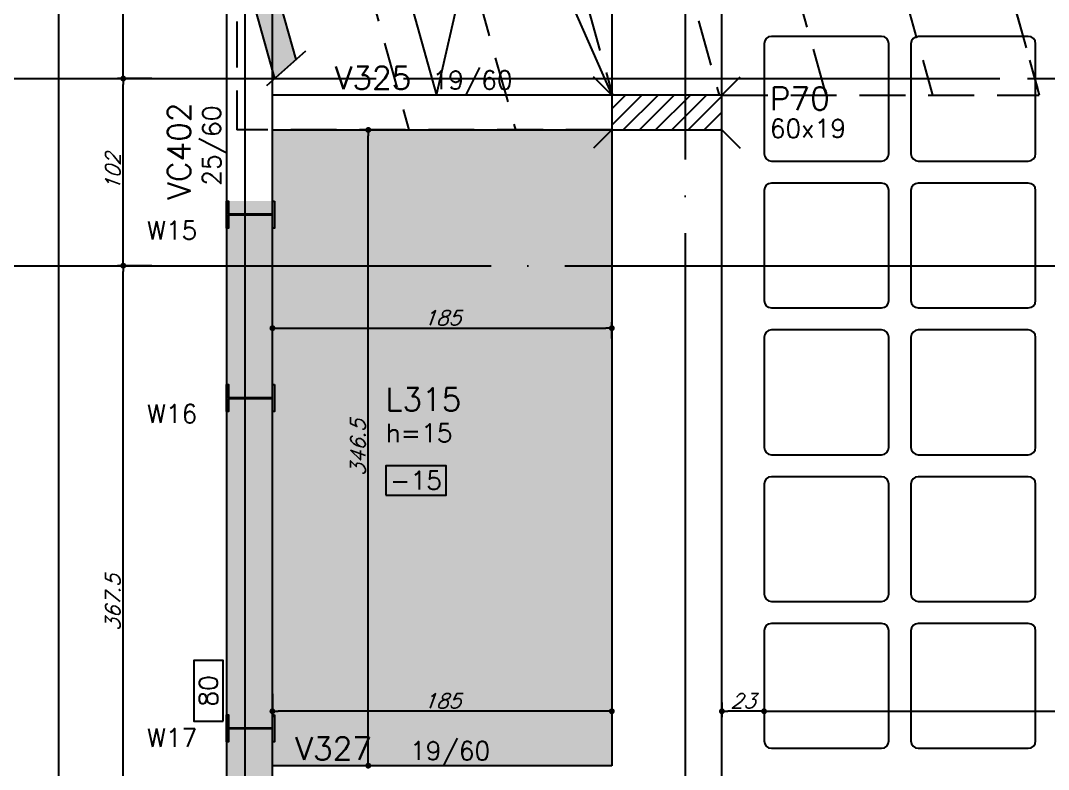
# Model space of a CAD drawing. Header units: millimetres. Extents: x -4107 to 5538, y -2094 to 2406.
# Drawn here: x -3662 to -3102, y -392 to 17 of the extents above; entities that cross this region are included whole.
import ezdxf
from ezdxf.enums import TextEntityAlignment as Align

# ---------------------------------------------------------------- set-up
doc = ezdxf.new("R2010")
doc.units = ezdxf.units.MM
doc.header["$LTSCALE"] = 50
doc.linetypes.add('DASHED', pattern=[0.75, 0.5, -0.25])
doc.linetypes.add('EIXO', pattern=[6.8, 6, -0.4, 0, -0.4])
for name, color, linetype in [('251', 5, 'Continuous'), ('F-AUX-RED', 1, 'Continuous'), ('F-CORTE', 4, 'Continuous'), ('F-COTAS', 106, 'Continuous'), ('F-CUBETA', 1, 'Continuous'), ('F-EIXO', 12, 'EIXO'), ('F-ESCADAS', 2, 'Continuous'), ('F-LAJES', 3, 'Continuous'), ('F-LAJES-DIM', 2, 'Continuous'), ('F-LAJES-NOME', 4, 'Continuous'), ('F-PERFIL - W310x52', 4, 'Continuous'), ('F-PERFIL- W250x38.5', 4, 'Continuous'), ('F-PILARES-DIM', 172, 'Continuous'), ('F-PILARES-HACH', 174, 'Continuous'), ('F-PILARES-N', 170, 'Continuous'), ('F-PILARES-NASCE', 4, 'Continuous'), ('F-PILARES-NOME', 170, 'Continuous'), ('F-SOLIDO', 71, 'Continuous'), ('F-TEXTO', 6, 'Continuous'), ('F-VIGAS', 3, 'Continuous'), ('F-VIGAS-DIM', 2, 'Continuous'), ('F-VIGAS-NOME', 4, 'Continuous'), ('F-VÃO', 1, 'Continuous')]:
    doc.layers.add(name, color=color, linetype=linetype)
doc.layers.add('F-DESNIVEL-12', color=7, linetype='Continuous', true_color=0xb0d788)
doc.layers.add('F-DESNIVEL-5', color=7, linetype='Continuous', true_color=0xadd6ff)
doc.styles.add('CP-TEXT-INCL', font='simplex.shx', dxfattribs={"oblique": 20})
doc.styles.add('MCP', font='simplex.shx')
doc.styles.add('ROMANS', font='simplex.shx')
doc.styles.get("Standard").update_dxf_attribs({"font": 'txt.shx'})
doc.dimstyles.new('CP-COTAS-50', dxfattribs={"dimscale": 0.64, "dimtxt": 12.5, "dimasz": 5, "dimexe": 5, "dimexo": 5, "dimgap": 2.5, "dimtad": 1, "dimdec": 1, "dimdsep": 46, "dimtxsty": 'CP-TEXT-INCL', "dimblk1": 'DOT', "dimblk2": 'DOT', "dimsah": 1, "dimcen": 9, "dimclrd": 256, "dimclre": 256, "dimclrt": 256, "dimadec": 0, "dimazin": 0, "dimtfac": 1, "dimtdec": 1, "dimtmove": 2, "dimatfit": 3, "dimldrblk": 'DOT', "dimfxl": 0, "dimtolj": 1, "dimarcsym": 0})

# ---------------------------------------------------------------- blocks, each defined once
blk = doc.blocks.new('_VAONER063650636500869008690')
at = {"layer": '251', "color": 1}
for p, q in [((30, 34), (-30, 34)), ((-34, 30), (-34, -30)), ((34, -30), (34, 30)), ((-30, -34), (30, -34))]:
    blk.add_line(p, q, dxfattribs=at)
for centre, start, end in [((-30, 30), 90, 180), ((30, 30), 0, 90), ((-30, -30), 180, 270), ((30, -30), 270, 0)]:
    blk.add_arc(centre, 4, start, end, dxfattribs=at)
blk = doc.blocks.new('*U4')
at = {"layer": 'F-LAJES-DIM', "color": 1}
blk.add_lwpolyline([(0, 0), (33, 0), (33, 16), (0, 16)], close=True, dxfattribs=at)
at = {"layer": 'F-LAJES-DIM', "style": 'MCP'}
blk.add_attdef('DIM', text='', height=10, dxfattribs=at).set_placement((16.5, 8), align=Align.MIDDLE_CENTER)
blk = doc.blocks.new('*U13')
at = {"layer": 'F-EIXO'}
blk.add_line((0, 0), (7397, 0), dxfattribs=at)
at = {"layer": 'F-TEXTO', "style": 'ROMANS'}
blk.add_attdef('EIXO', text='', height=17.5, dxfattribs=at).set_placement((-28.2072, 0), align=Align.MIDDLE_CENTER)
blk = doc.blocks.new('*U22')
at = {"layer": 'F-EIXO'}
blk.add_line((0, 0), (0, -3477.88), dxfattribs=at)
at = {"layer": 'F-TEXTO', "style": 'ROMANS'}
blk.add_attdef('EIXO', text='', height=17.5, rotation=360, dxfattribs=at).set_placement((0, 28.21), align=Align.MIDDLE_CENTER)
blk = doc.blocks.new('*U19')
at = {"layer": 'F-EIXO'}
blk.add_line((0, 0), (7484.954, 0), dxfattribs=at)
at = {"layer": 'F-TEXTO', "style": 'ROMANS'}
blk.add_attdef('EIXO', text='', height=17.5, dxfattribs=at).set_placement((-28.2072, 0), align=Align.MIDDLE_CENTER)
blk = doc.blocks.new('_DOT')
at = {"color": 0, "linetype": 'ByBlock'}
blk.add_line((-0.5, 0), (-1, 0), dxfattribs=at)
at = {"color": 0, "linetype": 'ByBlock', "const_width": 0.5}
blk.add_lwpolyline([(-0.25, 0, 1), (0.25, 0, 1)], format="xyb", close=True, dxfattribs=at)
blk = doc.blocks.new('*D85')
at = {"layer": 'DEFPOINTS', "color": 0, "linetype": 'Continuous', "transparency": 16777216}
for p in [(-3641.38, 1664.5), (-3305.7, 1664.5), (-3540, -934.5)]:
    blk.add_point(p, dxfattribs=at)
at = {"layer": 'F-COTAS', "linetype": 'Continuous', "lineweight": -2, "transparency": 16777216}
for p, q in [((-3308.9, 1664.5), (-3644.58, 1664.5)), ((-3641.38, -931.3), (-3641.38, 1661.3)), ((-3543.2, -934.5), (-3644.58, -934.5))]:
    blk.add_line(p, q, dxfattribs=at)
at = {"layer": 'F-COTAS', "linetype": 'Continuous', "lineweight": -2, "transparency": 16777216, "xscale": 3.2, "yscale": 3.2, "zscale": 3.2}
for p, rotation in [((-3641.38, 1664.5), 90), ((-3641.38, -934.5), 270)]:
    blk.add_blockref('_DOT', p, dxfattribs=dict(at, rotation=rotation))
at = {"layer": 'F-COTAS', "linetype": 'Continuous', "transparency": 16777216, "insert": (-3646.98, 365), "char_height": 8, "attachment_point": 5, "rotation": 90, "style": 'CP-TEXT-INCL'}
blk.add_mtext('\\A1;2599', dxfattribs=at)
blk = doc.blocks.new('*D88')
at = {"layer": 'DEFPOINTS', "color": 0, "linetype": 'Continuous', "transparency": 16777216}
for p in [(-3606.31, -117), (-3587.6, -117), (-3594.51, -484.5)]:
    blk.add_point(p, dxfattribs=at)
at = {"layer": 'F-COTAS', "linetype": 'Continuous', "lineweight": -2, "transparency": 16777216}
for p, q in [((-3590.8, -117), (-3609.51, -117)), ((-3606.31, -481.3), (-3606.31, -120.2)), ((-3597.71, -484.5), (-3609.51, -484.5))]:
    blk.add_line(p, q, dxfattribs=at)
at = {"layer": 'F-COTAS', "linetype": 'Continuous', "lineweight": -2, "transparency": 16777216, "xscale": 3.2, "yscale": 3.2, "zscale": 3.2}
for p, rotation in [((-3606.31, -117), 90), ((-3606.31, -484.5), 270)]:
    blk.add_blockref('_DOT', p, dxfattribs=dict(at, rotation=rotation))
at = {"layer": 'F-COTAS', "linetype": 'Continuous', "transparency": 16777216, "insert": (-3611.91, -300.75), "char_height": 8, "attachment_point": 5, "rotation": 90, "style": 'CP-TEXT-INCL'}
blk.add_mtext('\\A1;367.5', dxfattribs=at)
blk = doc.blocks.new('*D89')
at = {"layer": 'DEFPOINTS', "color": 0, "linetype": 'Continuous', "transparency": 16777216}
for p in [(-3606.31, -15), (-3587.6, -15), (-3587.6, -117)]:
    blk.add_point(p, dxfattribs=at)
at = {"layer": 'F-COTAS', "linetype": 'Continuous', "lineweight": -2, "transparency": 16777216}
for p, q in [((-3590.8, -15), (-3609.51, -15)), ((-3606.31, -113.8), (-3606.31, -18.2)), ((-3590.8, -117), (-3609.51, -117))]:
    blk.add_line(p, q, dxfattribs=at)
at = {"layer": 'F-COTAS', "linetype": 'Continuous', "lineweight": -2, "transparency": 16777216, "xscale": 3.2, "yscale": 3.2, "zscale": 3.2}
for p, rotation in [((-3606.31, -15), 90), ((-3606.31, -117), 270)]:
    blk.add_blockref('_DOT', p, dxfattribs=dict(at, rotation=rotation))
at = {"layer": 'F-COTAS', "linetype": 'Continuous', "transparency": 16777216, "insert": (-3611.91, -66), "char_height": 8, "attachment_point": 5, "rotation": 90, "style": 'CP-TEXT-INCL'}
blk.add_mtext('\\A1;102', dxfattribs=at)
blk = doc.blocks.new('*D90')
at = {"layer": 'DEFPOINTS', "color": 0, "linetype": 'Continuous', "transparency": 16777216}
for p in [(-3606.31, 204), (-3574.96, 204), (-3587.6, -15)]:
    blk.add_point(p, dxfattribs=at)
at = {"layer": 'F-COTAS', "linetype": 'Continuous', "lineweight": -2, "transparency": 16777216}
for p, q in [((-3578.16, 204), (-3609.51, 204)), ((-3606.31, -11.8), (-3606.31, 200.8)), ((-3590.8, -15), (-3609.51, -15))]:
    blk.add_line(p, q, dxfattribs=at)
at = {"layer": 'F-COTAS', "linetype": 'Continuous', "lineweight": -2, "transparency": 16777216, "xscale": 3.2, "yscale": 3.2, "zscale": 3.2}
for p, rotation in [((-3606.31, 204), 90), ((-3606.31, -15), 270)]:
    blk.add_blockref('_DOT', p, dxfattribs=dict(at, rotation=rotation))
at = {"layer": 'F-COTAS', "linetype": 'Continuous', "transparency": 16777216, "insert": (-3611.91, 94.5), "char_height": 8, "attachment_point": 5, "rotation": 90, "style": 'CP-TEXT-INCL'}
blk.add_mtext('\\A1;219', dxfattribs=at)
blk = doc.blocks.new('A$C07BD2DE0')
at = {"layer": 'F-SOLIDO'}
h = blk.add_hatch(color=256, dxfattribs=at)
h.dxf.hatch_style = 1
h.paths.add_polyline_path([(-4444.81, 144.35), (-4435.12, 109.68), (-4489.13, 94.59), (-4479.44, 59.92), (-4540, 42.99), (-4523.79, -15), (-4512.14, -4.66), (-4522.48, 32.32), (-4456.41, 50.78), (-4423.23, 100.49), (-4354.85, 177.37), (-4377.4, 200.57), (-4400.57, 194.1), (-4390.88, 159.43)])
at = {"layer": 'F-CORTE', "color": 1}
blk.add_line((-4398.37, 222.16), (-4336.81, 158.81), dxfattribs=at)
at = {"layer": 'F-CORTE'}
for p, q in [((-4400.57, 194.1), (-4377.4, 200.57)), ((-4390.88, 159.43), (-4400.57, 194.1)), ((-4444.81, 144.35), (-4390.88, 159.43)), ((-4435.12, 109.68), (-4444.81, 144.35)), ((-4489.06, 94.61), (-4435.12, 109.68)), ((-4479.44, 59.92), (-4489.06, 94.61)), ((-4540, 42.99), (-4523.79, -15))]:
    blk.add_line(p, q, dxfattribs=at)
blk.add_lwpolyline([(-4512.14, -4.66), (-4522.48, 32.32), (-4456.41, 50.78), (-4423.23, 100.49), (-4354.85, 177.37)], dxfattribs=at)
at = {"layer": 'F-SOLIDO', "color": 1}
blk.add_line((-4528.07, -18.79), (-4506.71, 0.15), dxfattribs=at)
blk = doc.blocks.new('A$C2DAD426C')
at = {"layer": 'F-AUX-RED', "color": 252, "linetype": 'DASHED'}
blk.add_line((-7203.17, 320), (-7108.01, -20.5), dxfattribs=at)
at = {"layer": 'F-ESCADAS', "color": 252, "linetype": 'DASHED'}
for p, q in [((-7514.6, 1434.38), (-7107.04, -24)), ((-7545.12, 919.31), (-7281.5, -24)), ((-7544.97, 710.61), (-7339.67, -24)), ((-7544.81, 501.92), (-7392.52, -43)), ((-7321.17, 326.06), (-7223.34, -24)), ((-7261.32, 320), (-7165.19, -24)), ((-7544.65, 293.25), (-7450.68, -43)), ((-7280, -24), (-7107.04, -24)), ((-7340, -43), (-7544.4, -43)), ((-7340, -43), (-7450.6, -43))]:
    blk.add_line(p, q, dxfattribs=at)
blk.add_lwpolyline([(-7545.49, 1403.5), (-7544.4, -43)], dxfattribs=at)
blk = doc.blocks.new('*D218')
at = {"layer": 'DEFPOINTS', "color": 0, "transparency": 16777216}
for p in [(-3257, -359.84), (-2789, -359.84), (-2789, -359.84)]:
    blk.add_point(p, dxfattribs=at)
at = {"layer": 'F-COTAS', "lineweight": -2, "transparency": 16777216}
blk.add_line((-3253.8, -359.84), (-2792.2, -359.84), dxfattribs=at)
at = {"layer": 'F-COTAS', "lineweight": -2, "transparency": 16777216, "xscale": 3.2, "yscale": 3.2, "zscale": 3.2, "rotation": 180}
blk.add_blockref('_DOT', (-3257, -359.84), dxfattribs=at)
at = {"layer": 'F-COTAS', "lineweight": -2, "transparency": 16777216, "xscale": 3.2, "yscale": 3.2, "zscale": 3.2}
blk.add_blockref('_DOT', (-2789, -359.84), dxfattribs=at)
at = {"layer": 'F-COTAS', "transparency": 16777216, "insert": (-3023, -354.24), "char_height": 8, "attachment_point": 5, "style": 'CP-TEXT-INCL'}
blk.add_mtext('\\A1;468', dxfattribs=at)
blk = doc.blocks.new('*D219')
at = {"layer": 'DEFPOINTS', "color": 0, "transparency": 16777216}
for p in [(-3280, -351.79), (-3257, -351.79), (-3280, -359.84)]:
    blk.add_point(p, dxfattribs=at)
at = {"layer": 'F-COTAS', "lineweight": -2, "transparency": 16777216}
for p, q in [((-3280, -354.99), (-3280, -363.04)), ((-3257, -354.99), (-3257, -363.04)), ((-3260.2, -359.84), (-3276.8, -359.84))]:
    blk.add_line(p, q, dxfattribs=at)
at = {"layer": 'F-COTAS', "lineweight": -2, "transparency": 16777216, "xscale": 3.2, "yscale": 3.2, "zscale": 3.2, "rotation": 180}
blk.add_blockref('_DOT', (-3280, -359.84), dxfattribs=at)
at = {"layer": 'F-COTAS', "lineweight": -2, "transparency": 16777216, "xscale": 3.2, "yscale": 3.2, "zscale": 3.2}
blk.add_blockref('_DOT', (-3257, -359.84), dxfattribs=at)
at = {"layer": 'F-COTAS', "transparency": 16777216, "insert": (-3268.5, -354.24), "char_height": 8, "attachment_point": 5, "style": 'CP-TEXT-INCL'}
blk.add_mtext('\\A1;23', dxfattribs=at)
blk = doc.blocks.new('*D220')
at = {"layer": 'DEFPOINTS', "color": 0, "transparency": 16777216}
for p in [(-3525, -347.2), (-3340, -347.2), (-3525, -359.84)]:
    blk.add_point(p, dxfattribs=at)
at = {"layer": 'F-COTAS', "lineweight": -2, "transparency": 16777216}
for p, q in [((-3525, -350.4), (-3525, -363.04)), ((-3340, -350.4), (-3340, -363.04)), ((-3343.2, -359.84), (-3521.8, -359.84))]:
    blk.add_line(p, q, dxfattribs=at)
at = {"layer": 'F-COTAS', "lineweight": -2, "transparency": 16777216, "xscale": 3.2, "yscale": 3.2, "zscale": 3.2, "rotation": 180}
blk.add_blockref('_DOT', (-3525, -359.84), dxfattribs=at)
at = {"layer": 'F-COTAS', "lineweight": -2, "transparency": 16777216, "xscale": 3.2, "yscale": 3.2, "zscale": 3.2}
blk.add_blockref('_DOT', (-3340, -359.84), dxfattribs=at)
at = {"layer": 'F-COTAS', "transparency": 16777216, "insert": (-3432.5, -354.24), "char_height": 8, "attachment_point": 5, "style": 'CP-TEXT-INCL'}
blk.add_mtext('\\A1;185', dxfattribs=at)
blk = doc.blocks.new('*D321')
at = {"layer": 'DEFPOINTS', "color": 0, "transparency": 16777216}
for p in [(-3472.75, -43), (-3464.32, -43), (-3464.32, -389.5)]:
    blk.add_point(p, dxfattribs=at)
at = {"layer": 'F-COTAS', "lineweight": -2, "transparency": 16777216}
for p, q in [((-3467.52, -43), (-3475.95, -43)), ((-3472.75, -386.3), (-3472.75, -46.2)), ((-3467.52, -389.5), (-3475.95, -389.5))]:
    blk.add_line(p, q, dxfattribs=at)
at = {"layer": 'F-COTAS', "lineweight": -2, "transparency": 16777216, "xscale": 3.2, "yscale": 3.2, "zscale": 3.2}
for p, rotation in [((-3472.75, -43), 90), ((-3472.75, -389.5), 270)]:
    blk.add_blockref('_DOT', p, dxfattribs=dict(at, rotation=rotation))
at = {"layer": 'F-COTAS', "transparency": 16777216, "insert": (-3478.35, -216.25), "char_height": 8, "attachment_point": 5, "rotation": 90, "style": 'CP-TEXT-INCL'}
blk.add_mtext('\\A1;346.5', dxfattribs=at)
blk = doc.blocks.new('*D322')
at = {"layer": 'DEFPOINTS', "color": 0, "transparency": 16777216}
for p in [(-3340, -151.04), (-3525, -156.09), (-3340, -159.87)]:
    blk.add_point(p, dxfattribs=at)
at = {"layer": 'F-COTAS', "lineweight": -2, "transparency": 16777216}
for p, q in [((-3525, -152.89), (-3525, -147.84)), ((-3521.8, -151.04), (-3343.2, -151.04)), ((-3340, -156.67), (-3340, -147.84))]:
    blk.add_line(p, q, dxfattribs=at)
at = {"layer": 'F-COTAS', "lineweight": -2, "transparency": 16777216, "xscale": 3.2, "yscale": 3.2, "zscale": 3.2, "rotation": 180}
blk.add_blockref('_DOT', (-3525, -151.04), dxfattribs=at)
at = {"layer": 'F-COTAS', "lineweight": -2, "transparency": 16777216, "xscale": 3.2, "yscale": 3.2, "zscale": 3.2}
blk.add_blockref('_DOT', (-3340, -151.04), dxfattribs=at)
at = {"layer": 'F-COTAS', "transparency": 16777216, "insert": (-3432.5, -145.44), "char_height": 8, "attachment_point": 5, "style": 'CP-TEXT-INCL'}
blk.add_mtext('\\A1;185', dxfattribs=at)
blk = doc.blocks.new('A$C44D756D9')
at = {"layer": 'F-PERFIL- W250x38.5', "linetype": 'Continuous'}
for p, q in [((-225, -1586), (-225, -1571.3)), ((-225, -1571.3), (-223.88, -1571.3)), ((-223.88, -1571.3), (-223.88, -1578.32)), ((-199.92, -1578.32), (-199.92, -1571.3)), ((-199.92, -1571.3), (-198.8, -1571.3)), ((-198.8, -1571.3), (-198.8, -1586)), ((-223.88, -1578.32), (-199.92, -1578.32)), ((-199.92, -1578.98), (-223.88, -1578.98)), ((-223.88, -1578.98), (-223.88, -1586)), ((-199.92, -1586), (-199.92, -1578.98)), ((-223.88, -1586), (-225, -1586)), ((-198.8, -1586), (-199.92, -1586)), ((-225, -1686), (-225, -1671.3)), ((-225, -1671.3), (-223.88, -1671.3)), ((-223.88, -1671.3), (-223.88, -1678.32)), ((-199.92, -1678.32), (-199.92, -1671.3)), ((-199.92, -1671.3), (-198.8, -1671.3)), ((-198.8, -1671.3), (-198.8, -1686)), ((-223.88, -1678.32), (-199.92, -1678.32)), ((-199.92, -1678.98), (-223.88, -1678.98)), ((-223.88, -1678.98), (-223.88, -1686)), ((-199.92, -1686), (-199.92, -1678.98)), ((-223.88, -1686), (-225, -1686)), ((-198.8, -1686), (-199.92, -1686)), ((-225, -1866), (-225, -1851.3)), ((-225, -1851.3), (-223.88, -1851.3)), ((-223.88, -1851.3), (-223.88, -1858.32)), ((-199.92, -1858.32), (-199.92, -1851.3)), ((-199.92, -1851.3), (-198.8, -1851.3)), ((-198.8, -1851.3), (-198.8, -1866)), ((-223.88, -1858.32), (-199.92, -1858.32)), ((-199.92, -1858.98), (-223.88, -1858.98)), ((-223.88, -1858.98), (-223.88, -1866)), ((-199.92, -1866), (-199.92, -1858.98)), ((-223.88, -1866), (-225, -1866)), ((-198.8, -1866), (-199.92, -1866))]:
    blk.add_line(p, q, dxfattribs=at)
for points in [[(-198.8, -1571.3), (-198.8, -1586), (-199.92, -1586), (-199.92, -1578.98), (-223.88, -1578.98), (-223.88, -1586), (-225, -1586), (-225, -1571.3), (-223.88, -1571.3), (-223.88, -1578.32), (-199.92, -1578.32), (-199.92, -1571.3)], [(-198.8, -1671.3), (-198.8, -1686), (-199.92, -1686), (-199.92, -1678.98), (-223.88, -1678.98), (-223.88, -1686), (-225, -1686), (-225, -1671.3), (-223.88, -1671.3), (-223.88, -1678.32), (-199.92, -1678.32), (-199.92, -1671.3)], [(-198.8, -1851.3), (-198.8, -1866), (-199.92, -1866), (-199.92, -1858.98), (-223.88, -1858.98), (-223.88, -1866), (-225, -1866), (-225, -1851.3), (-223.88, -1851.3), (-223.88, -1858.32), (-199.92, -1858.32), (-199.92, -1851.3)]]:
    blk.add_lwpolyline(points, close=True, dxfattribs=at)
at = {"layer": 'F-PILARES-NOME'}
for s, p in [('W15', (-268.35, -1592.23)), ('W16', (-268.35, -1692.23)), ('W17', (-268.35, -1868.8))]:
    blk.add_text(s, height=10, dxfattribs=at).set_placement(p)
blk = doc.blocks.new('*U7')
at = {"layer": 'F-VIGAS-DIM', "color": 1}
blk.add_lwpolyline([(0, 0), (33, 0), (33, 16), (0, 16)], close=True, dxfattribs=at)
at = {"layer": 'F-VIGAS-DIM', "style": 'MCP'}
blk.add_attdef('DIM', text='', height=10, dxfattribs=at).set_placement((16.5, 8), align=Align.MIDDLE_CENTER)

msp = doc.modelspace()

# ---------------------------------------------------------------- hatches: boundary and pattern name
at = {"layer": 'F-DESNIVEL-12'}
msp.add_hatch(color=256, dxfattribs=at).paths.add_polyline_path([(-3550, -476.5), (-3525, -476.5), (-3525, -81.8), (-3550, -81.8)])
at = {"layer": 'F-PILARES-HACH', "linetype": 'Continuous'}
h = msp.add_hatch(dxfattribs=at)
h.set_pattern_fill('ANSI31', color=256, scale=50, style=0)
h.set_pattern_definition([(45, (0, -5000), (-4.4194174, 4.4194174), [])])
h.paths.add_polyline_path([(-3340, -43), (-3280, -43), (-3280, -24), (-3340, -24)], flags=16)

# ---------------------------------------------------------------- linework, layer by layer
at = {"layer": 'F-DESNIVEL-5', "linetype": 'Continuous'}
for points in [[(-3525, -174.75), (-3340, -389.5), (-3340, -43)], [(-3525, -174.75), (-3340, -43), (-3525, -174.75)], [(-3525, -174.75), (-3340, -43), (-3525, -43)], [(-3525, -174.75), (-3525, -389.5), (-3340, -389.5)], [(-3525, -174.75), (-3340, -389.5), (-3525, -174.75)]]:
    msp.add_solid(points, dxfattribs=at)
at = {"layer": 'F-EIXO'}
msp.add_line((-3768.53, -15), (3691.239, -15), dxfattribs=at)
at = {"layer": 'F-LAJES'}
msp.add_line((-3525, 296.198), (-3435.516, -24), dxfattribs=at)
at = {"layer": 'F-PILARES-N', "linetype": 'Continuous'}
msp.add_lwpolyline([(-3340, -43), (-3280, -43), (-3280, -24), (-3340, -24), (-3340, -43)], dxfattribs=at)
at = {"layer": 'F-PILARES-NASCE', "linetype": 'Continuous'}
for p, q in [((-3340, -24), (-3350, -14)), ((-3280, -24), (-3270, -14)), ((-3340, -43), (-3350, -53)), ((-3280, -43), (-3270, -53))]:
    msp.add_line(p, q, dxfattribs=at)
at = {"layer": 'F-VIGAS'}
for points in [[(-3290, 1674.5), (-3309.843, 1674.5), (-3550, 1434.343), (-3550, -944.5), (-1259.5, -944.5)], [(-3540, 1430.201), (-3540, -934.5), (-1249.5, -934.5)], [(-1259.5, -919.5), (-3525, -919.5), (-3525, 1423.988)], [(-3340, 360), (-3340, -24)], [(-3280, -24), (-3280, 326.18)], [(-3340, -24), (-3525, -24)], [(-3525, -43), (-3340, -43)], [(-3340, -43), (-3340, -389.5)], [(-3280, -399), (-3280, -43)], [(-3340, -389.5), (-3525, -389.5)]]:
    msp.add_lwpolyline(points, dxfattribs=at)
at = {"layer": 'F-VÃO'}
for p, q in [((-3525, 395), (-3340, -24)), ((-3435.516, -24), (-3340, 395))]:
    msp.add_line(p, q, dxfattribs=at)

# ---------------------------------------------------------------- block references
at = {"layer": 'F-AUX-RED'}
msp.add_blockref('A$C2DAD426C', (4000, 0), dxfattribs=at)
at = {"layer": 'F-CUBETA'}
for p in [(-3223, -26), (-3143, -26), (-3223, -106), (-3143, -106), (-3223, -186), (-3143, -186), (-3223, -266), (-3143, -266), (-3223, -346), (-3143, -346)]:
    msp.add_blockref('_VAONER063650636500869008690', p, dxfattribs=at)
at = {"layer": 'F-EIXO', "linetype": 'Continuous'}
for name, p in [('*U22', (-3300, 1941.357)), ('*U19', (-3793.715, -15)), ('*U13', (-3705.761, -117))]:
    msp.add_blockref(name, p, dxfattribs=at)
at = {"layer": 'F-LAJES-DIM', "linetype": 'Continuous'}
msp.add_blockref('*U4', (-3463.256, -242.019), dxfattribs=at).add_auto_attribs({'DIM': '-15'})
at = {"layer": 'F-PERFIL - W310x52'}
msp.add_blockref('A$C44D756D9', (-3325, 1489.5), dxfattribs=at)
at = {"layer": 'F-SOLIDO'}
msp.add_blockref('A$C07BD2DE0', (1000, 0), dxfattribs=at)
at = {"layer": 'F-VIGAS-DIM', "linetype": 'Continuous', "rotation": 90}
msp.add_blockref('*U7', (-3551.903, -365.258), dxfattribs=at).add_auto_attribs({'DIM': '80'})

# ---------------------------------------------------------------- texts
at = {"layer": 'F-LAJES-DIM', "linetype": 'Continuous', "style": 'ROMANS'}
msp.add_text('h=15', height=10, dxfattribs=at).set_placement((-3463.256, -213.119))
at = {"layer": 'F-LAJES-NOME', "linetype": 'Continuous', "style": 'ROMANS'}
msp.add_text('L315', height=12.5, dxfattribs=at).set_placement((-3463.256, -196.119))
at = {"layer": 'F-PILARES-DIM', "linetype": 'Continuous', "style": 'ROMANS'}
msp.add_text('60x19', height=10, dxfattribs=at).set_placement((-3253.91, -47.19))
at = {"layer": 'F-PILARES-NOME', "linetype": 'Continuous', "style": 'ROMANS'}
msp.add_text('P70', height=12.5, dxfattribs=at).set_placement((-3253.91, -32.19))
at = {"layer": 'F-VIGAS-DIM', "linetype": 'Continuous', "style": 'ROMANS'}
for p in [(-3437.787, -20.875), (-3450, -386.375)]:
    msp.add_text('19/60', height=10, dxfattribs=at).set_placement(p)
at = {"layer": 'F-VIGAS-DIM', "linetype": 'Continuous', "style": 'MCP'}
msp.add_text('25/60', height=10, rotation=90, dxfattribs=at).set_placement((-3553.125, -73.413))
at = {"layer": 'F-VIGAS-NOME', "linetype": 'Continuous', "style": 'ROMANS'}
for s, p in [('V325', (-3491.055, -20.875)), ('V327', (-3512.5, -386.375))]:
    msp.add_text(s, height=12.5, dxfattribs=at).set_placement(p)
at = {"layer": 'F-VIGAS-NOME', "linetype": 'Continuous', "style": 'MCP'}
msp.add_text('VC402', height=12.5, rotation=90, dxfattribs=at).set_placement((-3569.633, -81.091))

# ---------------------------------------------------------------- dimensions: what is measured, and where the dimension line sits
at = {"layer": 'F-COTAS', "linetype": 'Continuous'}
for base, p1, p2, picture, middle in [((-3641.383, 1664.5), (-3540, -934.5), (-3305.701, 1664.5), '*D85', (-3646.983, 365)), ((-3606.309, 204), (-3587.6, -15), (-3574.961, 204), '*D90', (-3611.909, 94.5)), ((-3606.309, -15), (-3587.6, -117), (-3587.6, -15), '*D89', (-3611.909, -66)), ((-3606.309, -117), (-3594.513, -484.5), (-3587.6, -117), '*D88', (-3611.909, -300.75))]:
    dim = msp.add_linear_dim(base=base, p1=p1, p2=p2, angle=90, dimstyle='CP-COTAS-50', dxfattribs=at)
    dim.commit()
    dim.dimension.update_dxf_attribs({"geometry": picture, "text_midpoint": middle})
at = {"layer": 'F-COTAS'}
dim = msp.add_linear_dim(base=(-3472.752, -43), p1=(-3464.324, -389.5), p2=(-3464.324, -43), angle=90, dimstyle='CP-COTAS-50', override={"dimscale": 0.64, "dimfxl": 7.5}, dxfattribs=at)
dim.commit()
dim.dimension.update_dxf_attribs({"geometry": '*D321', "text_midpoint": (-3478.352, -216.25)})
for base, p1, p2, picture, middle in [((-3340, -151.043), (-3525, -156.087), (-3340, -159.869), '*D322', (-3432.5, -145.443)), ((-3525, -359.842), (-3340, -347.201), (-3525, -347.201), '*D220', (-3432.5, -354.242)), ((-3280, -359.842), (-3257, -351.793), (-3280, -351.793), '*D219', (-3268.5, -354.242)), ((-2789, -359.842), (-3257, -359.842), (-2789, -359.842), '*D218', (-3023, -354.242))]:
    dim = msp.add_linear_dim(base=base, p1=p1, p2=p2, dimstyle='CP-COTAS-50', override={"dimscale": 0.64, "dimfxl": 7.5}, dxfattribs=at)
    dim.commit()
    dim.dimension.update_dxf_attribs({"geometry": picture, "text_midpoint": middle})

doc.saveas('drawing.dxf')
